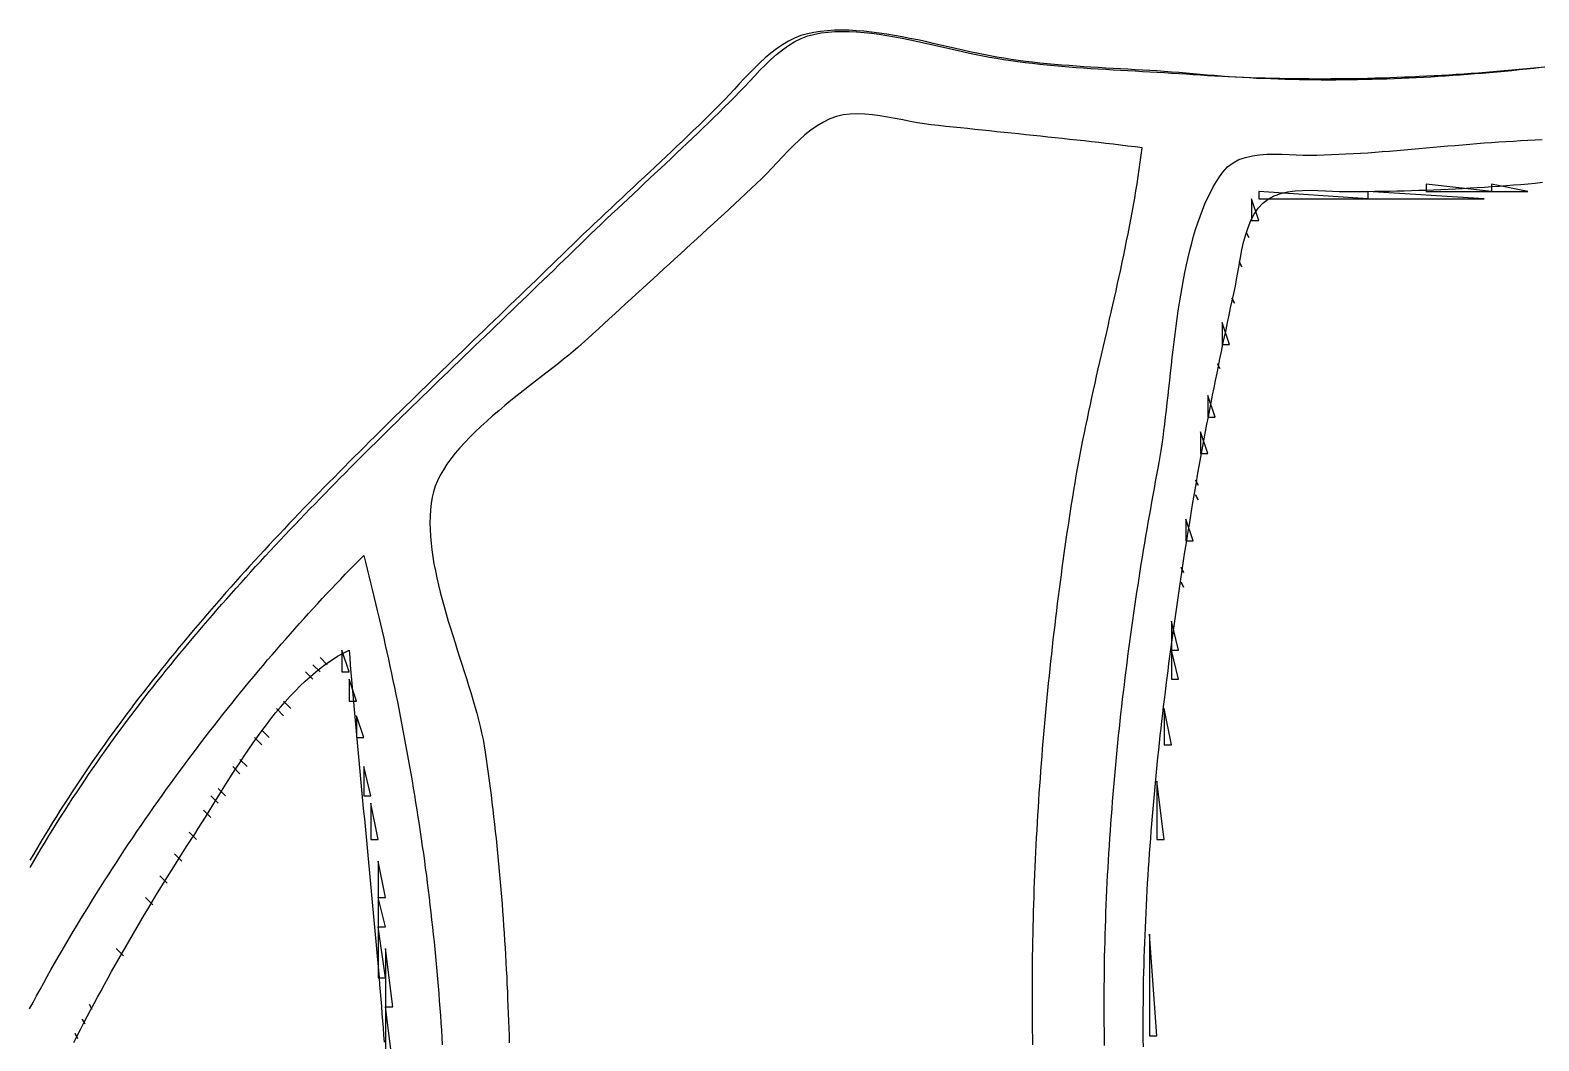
# Model space of a CAD drawing. Extents: x 0 to 2380, y 238 to 1416.
# Drawn here: x 1472.2 to 1679.6, y 391 to 529.8 of the extents above; entities that cross this region are included whole.
import ezdxf

# ---------------------------------------------------------------- set-up
doc = ezdxf.new("R2010")
doc.units = 0
doc.header["$MEASUREMENT"] = 0
for name, color, linetype in [('C107', 107, 'Continuous'), ('C18', 18, 'Continuous'), ('C197', 197, 'Continuous'), ('C247', 247, 'Continuous'), ('C250', 250, 'Continuous'), ('C251', 251, 'Continuous'), ('C252', 252, 'Continuous'), ('C253', 253, 'Continuous'), ('C254', 254, 'Continuous'), ('C39', 39, 'Continuous')]:
    doc.layers.add(name, color=color, linetype=linetype)

msp = doc.modelspace()

# ---------------------------------------------------------------- linework, layer by layer
at = {"layer": 'C107'}
msp.add_lwpolyline([(1664.07, 508.65), (1664.07, 507.65), (1673.07, 507.65), (1664.07, 508.65)], dxfattribs=at)
at = {"layer": 'C18'}
for points in [[(1625.22, 390.14), (1625.21, 391.16), (1625.2, 392.18), (1625.2, 393.2), (1625.2, 394.23), (1625.21, 395.25), (1625.22, 396.28), (1625.23, 397.3), (1625.24, 398.32), (1625.26, 399.35), (1625.29, 400.37), (1625.31, 401.4), (1625.34, 402.42), (1625.38, 403.45), (1625.41, 404.47), (1625.45, 405.5), (1625.49, 406.52), (1625.54, 407.55), (1625.59, 408.57), (1625.64, 409.59), (1625.69, 410.62), (1625.75, 411.64), (1625.81, 412.66), (1625.87, 413.68), (1625.94, 414.7), (1626.01, 415.72), (1626.08, 416.74), (1626.15, 417.76), (1626.23, 418.78), (1626.31, 419.8), (1626.39, 420.81), (1626.47, 421.83), (1626.56, 422.84), (1626.65, 423.85), (1626.74, 424.87), (1626.83, 425.88), (1626.93, 426.88), (1627.03, 427.89), (1627.13, 428.9), (1627.23, 429.9), (1627.34, 430.91), (1627.44, 431.91), (1627.55, 432.91), (1627.66, 433.91), (1627.77, 434.9), (1627.89, 435.9), (1628, 436.89), (1628.12, 437.88), (1628.24, 438.87), (1628.36, 439.86), (1628.49, 440.84), (1628.61, 441.83), (1628.74, 442.81), (1628.87, 443.79), (1629, 444.76), (1629.13, 445.74), (1629.26, 446.71), (1629.39, 447.68), (1629.53, 448.65), (1629.66, 449.61), (1629.8, 450.57), (1629.94, 451.53), (1630.08, 452.49), (1630.22, 453.44), (1630.36, 454.39), (1630.51, 455.34), (1630.65, 456.29), (1630.8, 457.23), (1630.94, 458.17), (1631.09, 459.1), (1631.24, 460.04), (1631.39, 460.97), (1631.54, 461.89), (1631.69, 462.82), (1631.84, 463.74), (1631.99, 464.65), (1632.16, 465.66), (1632.33, 466.66), (1632.5, 467.67), (1632.67, 468.67), (1632.85, 469.68), (1633.03, 470.68), (1633.21, 471.68), (1633.4, 472.69), (1633.58, 473.69), (1633.77, 474.69), (1633.96, 475.69), (1634.15, 476.69), (1634.35, 477.69), (1634.54, 478.69), (1634.74, 479.69), (1634.94, 480.69), (1635.14, 481.68), (1635.34, 482.68), (1635.54, 483.68), (1635.75, 484.68), (1635.96, 485.68), (1636.16, 486.67), (1636.37, 487.67), (1636.58, 488.67), (1636.79, 489.67), (1637, 490.66), (1637.21, 491.66), (1637.43, 492.66), (1637.64, 493.65), (1637.86, 494.65), (1638.04, 495.55), (1638.21, 496.52), (1638.38, 497.53), (1638.56, 498.57), (1638.76, 499.63), (1639, 500.69), (1639.28, 501.73), (1639.6, 502.73), (1639.99, 503.68), (1640.45, 504.56), (1641, 505.35), (1641.63, 506.05), (1642.36, 506.61), (1643.19, 507.05), (1644.09, 507.37), (1645.05, 507.59), (1646.06, 507.73), (1647.09, 507.8), (1648.14, 507.82), (1649.19, 507.8), (1650.23, 507.76), (1651.23, 507.71), (1652.18, 507.67), (1653.07, 507.65), (1654.06, 507.65), (1655.05, 507.66), (1656.04, 507.67), (1657.04, 507.68), (1658.04, 507.69), (1659.04, 507.71), (1660.05, 507.73), (1661.05, 507.76), (1662.06, 507.78), (1663.06, 507.82), (1664.07, 507.85), (1665.08, 507.89), (1666.08, 507.93), (1667.09, 507.98), (1668.1, 508.03), (1669.1, 508.08), (1670.11, 508.14), (1671.11, 508.2), (1672.11, 508.26), (1673.11, 508.33), (1674.11, 508.4), (1675.11, 508.48), (1676.1, 508.56), (1677.09, 508.64), (1678.08, 508.73), (1679.07, 508.82), (1680.07, 508.92)], [(1478.22, 390.77), (1478.68, 391.66), (1479.14, 392.55), (1479.6, 393.44), (1480.07, 394.33), (1480.54, 395.21), (1481.01, 396.1), (1481.49, 396.98), (1481.97, 397.86), (1482.45, 398.74), (1482.93, 399.62), (1483.42, 400.5), (1483.91, 401.38), (1484.41, 402.25), (1484.91, 403.13), (1485.41, 404), (1485.91, 404.87), (1486.42, 405.74), (1486.93, 406.61), (1487.44, 407.48), (1487.96, 408.34), (1488.48, 409.21), (1489, 410.07), (1489.52, 410.94), (1490.05, 411.8), (1490.58, 412.66), (1491.11, 413.52), (1491.65, 414.38), (1492.19, 415.23), (1492.73, 416.09), (1493.28, 416.94), (1493.83, 417.8), (1494.38, 418.65), (1494.85, 419.39), (1495.33, 420.15), (1495.82, 420.93), (1496.31, 421.72), (1496.82, 422.53), (1497.33, 423.35), (1497.84, 424.19), (1498.37, 425.03), (1498.9, 425.88), (1499.44, 426.74), (1499.99, 427.6), (1500.55, 428.46), (1501.12, 429.32), (1501.69, 430.19), (1502.27, 431.04), (1502.87, 431.9), (1503.47, 432.74), (1504.08, 433.58), (1504.7, 434.41), (1505.33, 435.22), (1505.97, 436.02), (1506.62, 436.8), (1507.28, 437.57), (1507.96, 438.31), (1508.64, 439.03), (1509.33, 439.73), (1510.03, 440.41), (1510.75, 441.05), (1511.47, 441.67), (1512.21, 442.25), (1512.96, 442.81), (1513.72, 443.32), (1514.49, 443.81), (1515.27, 444.25), (1516.07, 444.65), (1516.15, 443.63), (1516.23, 442.61), (1516.32, 441.59), (1516.4, 440.58), (1516.49, 439.56), (1516.58, 438.55), (1516.66, 437.54), (1516.75, 436.52), (1516.84, 435.51), (1516.93, 434.5), (1517.02, 433.5), (1517.12, 432.49), (1517.21, 431.48), (1517.3, 430.48), (1517.4, 429.47), (1517.49, 428.47), (1517.58, 427.47), (1517.68, 426.47), (1517.77, 425.47), (1517.87, 424.47), (1517.96, 423.47), (1518.06, 422.47), (1518.16, 421.47), (1518.25, 420.47), (1518.35, 419.48), (1518.44, 418.48), (1518.54, 417.49), (1518.63, 416.5), (1518.73, 415.5), (1518.82, 414.51), (1518.92, 413.52), (1519.01, 412.53), (1519.11, 411.53), (1519.2, 410.54), (1519.29, 409.55), (1519.38, 408.56), (1519.48, 407.57), (1519.57, 406.59), (1519.66, 405.6), (1519.74, 404.61), (1519.83, 403.62), (1519.92, 402.63), (1520.01, 401.65), (1520.09, 400.66), (1520.18, 399.67), (1520.26, 398.68), (1520.34, 397.7), (1520.42, 396.71), (1520.5, 395.72), (1520.58, 394.74), (1520.66, 393.75), (1520.73, 392.76), (1520.81, 391.78), (1520.88, 390.79)]]:
    msp.add_lwpolyline(points, dxfattribs=at)
at = {"layer": 'C197'}
msp.add_lwpolyline([(1630.4, 455.99), (1630.73, 455.32), (1630.4, 455.99)], dxfattribs=at)
at = {"layer": 'C247'}
msp.add_lwpolyline([(1626.07, 405.65), (1626.07, 391.65), (1627.07, 391.65), (1626.07, 405.65)], dxfattribs=at)
at = {"layer": 'C250'}
for points in [[(1472.23, 414.8), (1472.73, 415.68), (1473.24, 416.55), (1473.76, 417.42), (1474.28, 418.28), (1474.8, 419.14), (1475.33, 420), (1475.86, 420.85), (1476.4, 421.7), (1476.93, 422.54), (1477.48, 423.39), (1478.02, 424.23), (1478.58, 425.06), (1479.13, 425.89), (1479.69, 426.72), (1480.25, 427.55), (1480.81, 428.37), (1481.38, 429.19), (1481.96, 430), (1482.53, 430.82), (1483.11, 431.62), (1483.69, 432.43), (1484.28, 433.23), (1484.87, 434.03), (1485.46, 434.83), (1486.06, 435.62), (1486.65, 436.42), (1487.26, 437.2), (1487.86, 437.99), (1488.47, 438.77), (1489.08, 439.55), (1489.7, 440.33), (1490.31, 441.11), (1490.93, 441.88), (1491.56, 442.65), (1492.18, 443.42), (1492.81, 444.18), (1493.44, 444.94), (1494.08, 445.7), (1494.71, 446.46), (1495.35, 447.22), (1495.99, 447.97), (1496.64, 448.72), (1497.29, 449.47), (1497.93, 450.22), (1498.59, 450.96), (1499.24, 451.7), (1499.9, 452.44), (1500.56, 453.18), (1501.22, 453.92), (1501.88, 454.65), (1502.55, 455.39), (1503.21, 456.12), (1503.88, 456.85), (1504.55, 457.57), (1505.23, 458.3), (1505.9, 459.02), (1506.58, 459.75), (1507.26, 460.47), (1507.94, 461.19), (1508.63, 461.91), (1509.31, 462.62), (1510, 463.34), (1510.69, 464.05), (1511.38, 464.77), (1512.07, 465.48), (1512.76, 466.19), (1513.46, 466.9), (1514.15, 467.61), (1514.85, 468.31), (1515.55, 469.02), (1516.25, 469.72), (1516.95, 470.43), (1517.65, 471.13), (1518.36, 471.83), (1519.06, 472.53), (1519.77, 473.23), (1520.48, 473.93), (1521.19, 474.63), (1521.89, 475.33), (1522.61, 476.03), (1523.32, 476.73), (1524.03, 477.42), (1524.74, 478.12), (1525.46, 478.81), (1526.17, 479.51), (1526.89, 480.2), (1527.6, 480.9), (1528.32, 481.59), (1529.04, 482.29), (1529.76, 482.98), (1530.48, 483.67), (1531.2, 484.37), (1531.92, 485.06), (1532.64, 485.75), (1533.36, 486.45), (1534.08, 487.14), (1534.8, 487.83), (1535.52, 488.52), (1536.24, 489.22), (1536.96, 489.91), (1537.69, 490.61), (1538.41, 491.3), (1539.13, 491.99), (1539.85, 492.69), (1540.58, 493.38), (1541.3, 494.08), (1542.02, 494.78), (1542.74, 495.47), (1543.46, 496.17), (1544.18, 496.87), (1544.91, 497.57), (1545.63, 498.27), (1546.35, 498.97), (1547.07, 499.67), (1547.8, 500.37), (1548.52, 501.08), (1549.26, 501.78), (1549.99, 502.48), (1550.72, 503.18), (1551.46, 503.88), (1552.19, 504.57), (1552.93, 505.27), (1553.67, 505.96), (1554.41, 506.66), (1555.14, 507.35), (1555.88, 508.04), (1556.62, 508.74), (1557.36, 509.43), (1558.1, 510.12), (1558.84, 510.81), (1559.58, 511.51), (1560.31, 512.2), (1561.05, 512.9), (1561.79, 513.59), (1562.52, 514.29), (1563.26, 514.99), (1563.99, 515.69), (1564.72, 516.39), (1565.45, 517.1), (1566.18, 517.8), (1566.9, 518.51), (1567.63, 519.22), (1568.35, 519.94), (1569.07, 520.65), (1569.73, 521.33), (1570.41, 522.05), (1571.1, 522.79), (1571.81, 523.55), (1572.53, 524.31), (1573.27, 525.05), (1574.04, 525.78), (1574.82, 526.47), (1575.63, 527.12), (1576.46, 527.71), (1577.32, 528.24), (1578.2, 528.68), (1579.12, 529.04), (1580.07, 529.29), (1580.96, 529.45), (1581.88, 529.56), (1582.83, 529.63), (1583.8, 529.65), (1584.79, 529.63), (1585.8, 529.58), (1586.83, 529.5), (1587.86, 529.39), (1588.91, 529.25), (1589.97, 529.09), (1591.02, 528.91), (1592.09, 528.71), (1593.15, 528.5), (1594.21, 528.27), (1595.26, 528.04), (1596.3, 527.81), (1597.34, 527.57), (1598.36, 527.33), (1599.36, 527.1), (1600.35, 526.88), (1601.32, 526.66), (1602.26, 526.46), (1603.18, 526.28), (1604.07, 526.12), (1605.04, 525.95), (1606.02, 525.8), (1607, 525.65), (1607.98, 525.52), (1608.97, 525.39), (1609.97, 525.27), (1610.97, 525.16), (1611.97, 525.06), (1612.97, 524.97), (1613.98, 524.88), (1614.99, 524.79), (1616, 524.71), (1617.01, 524.64), (1618.02, 524.57), (1619.03, 524.5), (1620.05, 524.44), (1621.06, 524.38), (1622.07, 524.32), (1623.08, 524.27), (1624.09, 524.21), (1625.1, 524.15), (1626.1, 524.1), (1627.11, 524.04), (1628.11, 523.99), (1629.1, 523.93), (1630.09, 523.87), (1631.08, 523.81), (1632.07, 523.74), (1633.05, 523.68), (1634.03, 523.61), (1635.02, 523.56), (1636, 523.5), (1636.99, 523.45), (1637.98, 523.41), (1638.98, 523.37), (1639.97, 523.33), (1640.96, 523.29), (1641.96, 523.26), (1642.96, 523.24), (1643.96, 523.21), (1644.96, 523.19), (1645.96, 523.18), (1646.96, 523.17), (1647.97, 523.16), (1648.97, 523.15), (1649.98, 523.15), (1650.99, 523.16), (1652, 523.16), (1653.01, 523.17), (1654.02, 523.19), (1655.03, 523.2), (1656.04, 523.23), (1657.05, 523.25), (1658.07, 523.28), (1659.08, 523.31), (1660.09, 523.35), (1661.11, 523.39), (1662.12, 523.43), (1663.14, 523.48), (1664.15, 523.53), (1665.17, 523.58), (1666.19, 523.64), (1667.2, 523.7), (1668.22, 523.76), (1669.24, 523.83), (1670.25, 523.9), (1671.27, 523.98), (1672.29, 524.05), (1673.3, 524.13), (1674.32, 524.22), (1675.34, 524.31), (1676.35, 524.4), (1677.37, 524.5), (1678.38, 524.59), (1679.4, 524.7), (1680.41, 524.8)], [(1638.4, 497.99), (1638.73, 497.32), (1638.4, 497.99)], [(1636.07, 489.65), (1636.07, 486.65), (1637.07, 486.65), (1636.07, 489.65)], [(1633.07, 474.65), (1633.07, 471.65), (1634.07, 471.65), (1633.07, 474.65)], [(1632.4, 467.99), (1632.73, 467.32), (1632.4, 467.99)], [(1631.07, 462.65), (1631.07, 459.65), (1632.07, 459.65), (1631.07, 462.65)], [(1515.07, 444.65), (1515.07, 441.65), (1516.07, 441.65), (1515.07, 444.65)], [(1510.07, 441.65), (1511.07, 440.65), (1510.07, 441.65)], [(1516.07, 440.65), (1516.07, 437.65), (1517.07, 437.65), (1516.07, 440.65)], [(1517.07, 435.65), (1517.07, 432.65), (1518.07, 432.65), (1517.07, 435.65)], [(1627.07, 426.65), (1627.07, 418.65), (1628.07, 418.65), (1627.07, 426.65)], [(1497.07, 424.65), (1498.07, 423.65), (1497.07, 424.65)], [(1519.07, 423.65), (1519.07, 418.65), (1520.07, 418.65), (1519.07, 423.65)], [(1520.07, 415.65), (1520.07, 410.65), (1521.07, 410.65), (1520.07, 415.65)], [(1521.07, 403.65), (1521.07, 395.65), (1522.07, 395.65), (1521.07, 403.65)]]:
    msp.add_lwpolyline(points, dxfattribs=at)
at = {"layer": 'C251'}
for points in [[(1583.07, 517.96), (1582.14, 517.62), (1581.24, 517.19), (1580.37, 516.67), (1579.53, 516.08), (1578.71, 515.43), (1577.91, 514.73), (1577.13, 513.99), (1576.37, 513.22), (1575.63, 512.44), (1574.89, 511.66), (1574.18, 510.88), (1573.47, 510.13), (1572.76, 509.41), (1572.07, 508.74), (1571.32, 508.05), (1570.58, 507.36), (1569.83, 506.66), (1569.08, 505.97), (1568.34, 505.28), (1567.59, 504.59), (1566.84, 503.9), (1566.09, 503.22), (1565.34, 502.53), (1564.59, 501.84), (1563.84, 501.15), (1563.09, 500.47), (1562.34, 499.78), (1561.59, 499.09), (1560.84, 498.41), (1560.09, 497.72), (1559.33, 497.03), (1558.58, 496.35), (1557.83, 495.66), (1557.08, 494.98), (1556.33, 494.29), (1555.57, 493.61), (1554.82, 492.92), (1554.07, 492.23), (1553.32, 491.55), (1552.57, 490.86), (1551.82, 490.18), (1551.07, 489.49), (1550.32, 488.8), (1549.57, 488.11), (1548.82, 487.43), (1548.07, 486.74), (1547.5, 486.23), (1546.9, 485.71), (1546.24, 485.17), (1545.55, 484.61), (1544.83, 484.04), (1544.08, 483.44), (1543.3, 482.84), (1542.5, 482.22), (1541.68, 481.59), (1540.84, 480.94), (1540, 480.28), (1539.15, 479.61), (1538.3, 478.93), (1537.46, 478.24), (1536.62, 477.54), (1535.79, 476.83), (1534.98, 476.11), (1534.18, 475.39), (1533.41, 474.66), (1532.67, 473.92), (1531.96, 473.18), (1531.28, 472.44), (1530.65, 471.69), (1530.05, 470.93), (1529.51, 470.18), (1529.02, 469.42), (1528.58, 468.67), (1528.2, 467.91), (1527.89, 467.16), (1527.65, 466.4), (1527.48, 465.65), (1527.34, 464.79), (1527.25, 463.92), (1527.2, 463.04), (1527.18, 462.14), (1527.2, 461.23), (1527.25, 460.3), (1527.33, 459.37), (1527.44, 458.43), (1527.57, 457.48), (1527.73, 456.52), (1527.92, 455.55), (1528.12, 454.57), (1528.34, 453.6), (1528.59, 452.61), (1528.84, 451.62), (1529.12, 450.63), (1529.4, 449.64), (1529.69, 448.65), (1529.99, 447.65), (1530.3, 446.66), (1530.62, 445.67), (1530.93, 444.68), (1531.25, 443.69), (1531.57, 442.71), (1531.88, 441.73), (1532.19, 440.75), (1532.49, 439.79), (1532.79, 438.83), (1533.07, 437.88), (1533.35, 436.93), (1533.6, 436), (1533.85, 435.08), (1534.07, 434.17), (1534.28, 433.27), (1534.47, 432.38), (1534.63, 431.51), (1534.77, 430.65), (1534.91, 429.67), (1535.05, 428.68), (1535.19, 427.69), (1535.32, 426.7), (1535.45, 425.71), (1535.58, 424.72), (1535.7, 423.73), (1535.82, 422.74), (1535.93, 421.74), (1536.05, 420.75), (1536.16, 419.76), (1536.26, 418.76), (1536.37, 417.77), (1536.47, 416.77), (1536.56, 415.77), (1536.66, 414.78), (1536.75, 413.78), (1536.83, 412.78), (1536.92, 411.78), (1537, 410.78), (1537.08, 409.78), (1537.16, 408.78), (1537.23, 407.78), (1537.3, 406.78), (1537.37, 405.78), (1537.43, 404.78), (1537.49, 403.78), (1537.55, 402.78), (1537.61, 401.77), (1537.66, 400.77), (1537.72, 399.77), (1537.76, 398.76), (1537.81, 397.76), (1537.85, 396.76), (1537.9, 395.75), (1537.94, 394.75), (1537.97, 393.74), (1538.01, 392.74), (1538.04, 391.73), (1538.07, 390.73)], [(1596.07, 516.82), (1595.14, 516.94), (1594.17, 517.1), (1593.18, 517.29), (1592.16, 517.49), (1591.12, 517.7), (1590.07, 517.89), (1589.02, 518.07), (1587.98, 518.21), (1586.94, 518.3), (1585.93, 518.33), (1584.94, 518.3), (1583.98, 518.18), (1583.07, 517.96)], [(1625.07, 513.65), (1624.07, 513.78), (1623.07, 513.9), (1622.08, 514.02), (1621.08, 514.14), (1620.08, 514.26), (1619.08, 514.37), (1618.08, 514.49), (1617.08, 514.6), (1616.08, 514.71), (1615.08, 514.82), (1614.08, 514.93), (1613.08, 515.04), (1612.08, 515.14), (1611.08, 515.25), (1610.08, 515.35), (1609.08, 515.46), (1608.08, 515.56), (1607.08, 515.67), (1606.08, 515.77), (1605.07, 515.87), (1604.07, 515.98), (1603.07, 516.08), (1602.07, 516.19), (1601.07, 516.29), (1600.07, 516.39), (1599.07, 516.5), (1598.07, 516.6), (1597.07, 516.71), (1596.07, 516.82)], [(1610.03, 390.41), (1610.02, 391.43), (1610, 392.45), (1609.99, 393.46), (1609.98, 394.48), (1609.97, 395.5), (1609.97, 396.51), (1609.97, 397.53), (1609.97, 398.55), (1609.97, 399.57), (1609.98, 400.59), (1609.99, 401.61), (1610, 402.63), (1610.02, 403.65), (1610.04, 404.67), (1610.06, 405.68), (1610.08, 406.7), (1610.11, 407.72), (1610.13, 408.74), (1610.16, 409.76), (1610.2, 410.78), (1610.23, 411.8), (1610.27, 412.82), (1610.31, 413.84), (1610.35, 414.86), (1610.4, 415.87), (1610.45, 416.89), (1610.5, 417.91), (1610.55, 418.93), (1610.61, 419.94), (1610.66, 420.96), (1610.72, 421.97), (1610.79, 422.99), (1610.85, 424), (1610.92, 425.02), (1610.99, 426.03), (1611.06, 427.04), (1611.13, 428.06), (1611.21, 429.07), (1611.29, 430.08), (1611.37, 431.09), (1611.45, 432.1), (1611.54, 433.1), (1611.63, 434.11), (1611.72, 435.12), (1611.81, 436.12), (1611.9, 437.13), (1612, 438.13), (1612.1, 439.13), (1612.2, 440.13), (1612.3, 441.13), (1612.4, 442.13), (1612.51, 443.13), (1612.62, 444.12), (1612.73, 445.12), (1612.84, 446.11), (1612.96, 447.1), (1613.08, 448.09), (1613.19, 449.08), (1613.32, 450.07), (1613.44, 451.06), (1613.56, 452.04), (1613.69, 453.03), (1613.82, 454.01), (1613.95, 454.99), (1614.08, 455.97), (1614.22, 456.94), (1614.35, 457.92), (1614.49, 458.89), (1614.63, 459.86), (1614.77, 460.83), (1614.92, 461.8), (1615.06, 462.77), (1615.21, 463.73), (1615.36, 464.69), (1615.51, 465.65), (1615.66, 466.64), (1615.83, 467.62), (1616, 468.6), (1616.17, 469.59), (1616.35, 470.57), (1616.54, 471.55), (1616.73, 472.53), (1616.92, 473.51), (1617.12, 474.49), (1617.32, 475.47), (1617.52, 476.45), (1617.73, 477.42), (1617.94, 478.4), (1618.15, 479.38), (1618.37, 480.36), (1618.59, 481.33), (1618.8, 482.31), (1619.02, 483.29), (1619.24, 484.26), (1619.47, 485.24), (1619.69, 486.21), (1619.91, 487.19), (1620.14, 488.17), (1620.36, 489.14), (1620.58, 490.12), (1620.8, 491.09), (1621.02, 492.07), (1621.24, 493.05), (1621.46, 494.02), (1621.68, 495), (1621.89, 495.98), (1622.1, 496.95), (1622.31, 497.93), (1622.52, 498.91), (1622.72, 499.89), (1622.92, 500.87), (1623.11, 501.85), (1623.3, 502.83), (1623.49, 503.81), (1623.67, 504.79), (1623.85, 505.77), (1624.03, 506.75), (1624.19, 507.74), (1624.35, 508.72), (1624.51, 509.7), (1624.66, 510.69), (1624.8, 511.68), (1624.94, 512.66), (1625.07, 513.65)], [(1640.07, 506.65), (1640.07, 503.65), (1641.07, 503.65), (1640.07, 506.65)], [(1641.07, 507.65), (1641.07, 506.65), (1656.07, 506.65), (1641.07, 507.65)], [(1639.4, 501.99), (1639.73, 501.32), (1639.4, 501.99)], [(1637.4, 492.99), (1637.73, 492.32), (1637.4, 492.99)], [(1635.4, 483.99), (1635.73, 483.32), (1635.4, 483.99)], [(1634.07, 479.65), (1634.07, 476.65), (1635.07, 476.65), (1634.07, 479.65)], [(1630.4, 453.99), (1630.73, 453.32), (1630.4, 453.99)], [(1629.07, 448.65), (1629.07, 444.65), (1630.07, 444.65), (1629.07, 448.65)], [(1511.07, 442.65), (1512.07, 441.65), (1511.07, 442.65)], [(1512.07, 443.65), (1513.07, 442.65), (1512.07, 443.65)], [(1506.07, 436.65), (1507.07, 435.65), (1506.07, 436.65)], [(1503.07, 432.65), (1504.07, 431.65), (1503.07, 432.65)], [(1500.07, 428.65), (1501.07, 427.65), (1500.07, 428.65)], [(1494.07, 419.65), (1495.07, 418.65), (1494.07, 419.65)], [(1492.07, 416.65), (1493.07, 415.65), (1492.07, 416.65)], [(1490.07, 413.65), (1491.07, 412.65), (1490.07, 413.65)], [(1488.07, 410.65), (1489.07, 409.65), (1488.07, 410.65)], [(1484.07, 403.65), (1485.07, 402.65), (1484.07, 403.65)]]:
    msp.add_lwpolyline(points, dxfattribs=at)
at = {"layer": 'C252'}
for points in [[(1632.4, 465.99), (1632.73, 465.32), (1632.4, 465.99)], [(1507.07, 437.65), (1508.07, 436.65), (1507.07, 437.65)], [(1628.07, 436.65), (1628.07, 431.65), (1629.07, 431.65), (1628.07, 436.65)], [(1504.07, 433.65), (1505.07, 432.65), (1504.07, 433.65)], [(1501.07, 429.65), (1502.07, 428.65), (1501.07, 429.65)], [(1518.07, 428.65), (1518.07, 424.65), (1519.07, 424.65), (1518.07, 428.65)], [(1498.07, 425.65), (1499.07, 424.65), (1498.07, 425.65)], [(1496.07, 422.65), (1497.07, 421.65), (1496.07, 422.65)], [(1520.07, 410.65), (1520.07, 406.65), (1521.07, 406.65), (1520.07, 410.65)], [(1521.07, 395.65), (1521.07, 387.65), (1522.07, 387.65), (1521.07, 395.65)]]:
    msp.add_lwpolyline(points, dxfattribs=at)
at = {"layer": 'C253'}
for points in [[(1673.07, 508.65), (1673.07, 507.65), (1678.07, 507.65), (1673.07, 508.65)], [(1629.07, 444.65), (1629.07, 440.65), (1630.07, 440.65), (1629.07, 444.65)], [(1479.4, 393.98), (1479.73, 393.32), (1479.4, 393.98)], [(1480.4, 395.98), (1480.73, 395.32), (1480.4, 395.98)], [(1478.4, 391.98), (1478.73, 391.32), (1478.4, 391.98)]]:
    msp.add_lwpolyline(points, dxfattribs=at)
at = {"layer": 'C254'}
for points in [[(1656.07, 507.65), (1656.07, 506.65), (1672.07, 506.65), (1656.07, 507.65)], [(1520.07, 406.65), (1520.07, 399.65), (1521.07, 399.65), (1520.07, 406.65)]]:
    msp.add_lwpolyline(points, dxfattribs=at)
at = {"layer": 'C39'}
for points in [[(1679.87, 524.68), (1678.87, 524.57), (1677.86, 524.46), (1676.85, 524.36), (1675.84, 524.25), (1674.83, 524.16), (1673.82, 524.06), (1672.81, 523.97), (1671.8, 523.88), (1670.79, 523.8), (1669.78, 523.72), (1668.77, 523.65), (1667.76, 523.57), (1666.74, 523.51), (1665.73, 523.44), (1664.73, 523.38), (1663.72, 523.33), (1662.71, 523.27), (1661.7, 523.22), (1660.69, 523.18), (1659.68, 523.14), (1658.68, 523.1), (1657.67, 523.07), (1656.67, 523.05), (1655.66, 523.02), (1654.66, 523), (1653.66, 522.99), (1652.66, 522.98), (1651.66, 522.97), (1650.66, 522.97), (1649.67, 522.97), (1648.67, 522.98), (1647.68, 522.99), (1646.69, 523.01), (1645.7, 523.03), (1644.71, 523.05), (1643.73, 523.09), (1642.74, 523.12), (1641.76, 523.16), (1640.78, 523.2), (1639.8, 523.25), (1638.83, 523.31), (1637.85, 523.37), (1636.88, 523.43), (1635.91, 523.5), (1634.95, 523.57), (1633.99, 523.65), (1633.03, 523.73), (1632.07, 523.82), (1631.08, 523.91), (1630.09, 523.99), (1629.09, 524.07), (1628.09, 524.14), (1627.09, 524.21), (1626.09, 524.27), (1625.08, 524.34), (1624.08, 524.39), (1623.07, 524.45), (1622.06, 524.51), (1621.05, 524.56), (1620.04, 524.62), (1619.03, 524.68), (1618.02, 524.74), (1617.02, 524.8), (1616.01, 524.87), (1615, 524.95), (1614, 525.02), (1612.99, 525.11), (1611.99, 525.2), (1610.99, 525.3), (1610, 525.41), (1609, 525.53), (1608.01, 525.66), (1607.03, 525.8), (1606.05, 525.95), (1605.07, 526.12), (1604.18, 526.28), (1603.27, 526.46), (1602.34, 526.65), (1601.38, 526.86), (1600.4, 527.08), (1599.4, 527.31), (1598.38, 527.54), (1597.35, 527.78), (1596.31, 528.01), (1595.26, 528.25), (1594.21, 528.47), (1593.14, 528.69), (1592.08, 528.89), (1591.01, 529.09), (1589.95, 529.26), (1588.89, 529.42), (1587.84, 529.55), (1586.8, 529.66), (1585.77, 529.74), (1584.75, 529.8), (1583.75, 529.82), (1582.77, 529.8), (1581.81, 529.75), (1580.87, 529.65), (1579.95, 529.51), (1579.07, 529.33), (1578.16, 529.07), (1577.29, 528.72), (1576.44, 528.29), (1575.61, 527.8), (1574.8, 527.25), (1574.02, 526.65), (1573.25, 526), (1572.51, 525.32), (1571.78, 524.62), (1571.07, 523.9), (1570.37, 523.16), (1569.69, 522.43), (1569.01, 521.7), (1568.36, 520.99), (1567.71, 520.31), (1567.07, 519.65), (1566.33, 518.92), (1565.59, 518.19), (1564.85, 517.47), (1564.11, 516.74), (1563.37, 516.02), (1562.62, 515.31), (1561.87, 514.59), (1561.12, 513.88), (1560.37, 513.16), (1559.62, 512.45), (1558.86, 511.74), (1558.11, 511.04), (1557.35, 510.33), (1556.6, 509.62), (1555.84, 508.92), (1555.09, 508.21), (1554.33, 507.5), (1553.57, 506.8), (1552.82, 506.09), (1552.06, 505.38), (1551.31, 504.67), (1550.56, 503.96), (1549.8, 503.25), (1549.05, 502.54), (1548.3, 501.82), (1547.56, 501.11), (1546.81, 500.39), (1546.07, 499.67), (1545.35, 498.97), (1544.63, 498.27), (1543.91, 497.57), (1543.19, 496.88), (1542.47, 496.18), (1541.76, 495.48), (1541.04, 494.79), (1540.32, 494.1), (1539.6, 493.4), (1538.88, 492.71), (1538.16, 492.02), (1537.44, 491.32), (1536.72, 490.63), (1536, 489.94), (1535.28, 489.25), (1534.56, 488.56), (1533.84, 487.86), (1533.12, 487.17), (1532.41, 486.48), (1531.69, 485.79), (1530.97, 485.1), (1530.25, 484.41), (1529.54, 483.72), (1528.82, 483.03), (1528.11, 482.33), (1527.39, 481.64), (1526.68, 480.95), (1525.96, 480.26), (1525.25, 479.56), (1524.54, 478.87), (1523.83, 478.18), (1523.12, 477.48), (1522.41, 476.79), (1521.7, 476.09), (1521, 475.4), (1520.29, 474.7), (1519.58, 474), (1518.88, 473.3), (1518.18, 472.6), (1517.48, 471.91), (1516.78, 471.2), (1516.08, 470.5), (1515.38, 469.8), (1514.68, 469.1), (1513.99, 468.39), (1513.29, 467.69), (1512.6, 466.98), (1511.91, 466.27), (1511.22, 465.56), (1510.54, 464.85), (1509.85, 464.14), (1509.17, 463.43), (1508.48, 462.71), (1507.8, 462), (1507.12, 461.28), (1506.45, 460.56), (1505.77, 459.84), (1505.1, 459.12), (1504.43, 458.4), (1503.76, 457.67), (1503.09, 456.95), (1502.43, 456.22), (1501.76, 455.49), (1501.1, 454.76), (1500.44, 454.02), (1499.79, 453.29), (1499.13, 452.55), (1498.48, 451.81), (1497.83, 451.07), (1497.19, 450.32), (1496.54, 449.58), (1495.9, 448.83), (1495.26, 448.08), (1494.62, 447.33), (1493.99, 446.57), (1493.36, 445.81), (1492.73, 445.05), (1492.1, 444.29), (1491.48, 443.53), (1490.86, 442.76), (1490.24, 441.99), (1489.62, 441.22), (1489.01, 440.45), (1488.4, 439.67), (1487.8, 438.89), (1487.19, 438.11), (1486.59, 437.32), (1486, 436.53), (1485.4, 435.74), (1484.81, 434.95), (1484.23, 434.15), (1483.64, 433.35), (1483.06, 432.55), (1482.48, 431.74), (1481.91, 430.93), (1481.34, 430.12), (1480.77, 429.3), (1480.21, 428.48), (1479.65, 427.66), (1479.09, 426.83), (1478.54, 426.01), (1477.99, 425.17), (1477.45, 424.34), (1476.91, 423.5), (1476.37, 422.65), (1475.84, 421.81), (1475.31, 420.96), (1474.78, 420.1), (1474.26, 419.25), (1473.74, 418.39), (1473.23, 417.52), (1472.72, 416.65), (1472.21, 415.78)], [(1636.16, 510.33), (1636.8, 511.04), (1637.54, 511.6), (1638.36, 512.03), (1639.25, 512.35), (1640.2, 512.57), (1641.18, 512.71), (1642.19, 512.78), (1643.22, 512.8), (1644.24, 512.78), (1645.25, 512.74), (1646.24, 512.7), (1647.18, 512.66), (1648.07, 512.66), (1649.06, 512.67), (1650.06, 512.7), (1651.06, 512.73), (1652.06, 512.77), (1653.06, 512.82), (1654.06, 512.87), (1655.06, 512.93), (1656.06, 512.99), (1657.06, 513.06), (1658.06, 513.14), (1659.06, 513.22), (1660.06, 513.3), (1661.06, 513.38), (1662.06, 513.47), (1663.06, 513.55), (1664.06, 513.64), (1665.07, 513.73), (1666.07, 513.82), (1667.07, 513.91), (1668.07, 513.99), (1669.07, 514.08), (1670.07, 514.16), (1671.07, 514.24), (1672.07, 514.32), (1673.07, 514.4), (1674.07, 514.47), (1675.07, 514.53), (1676.07, 514.59), (1677.07, 514.64), (1678.07, 514.69), (1679.05, 514.74), (1680.03, 514.79)], [(1619.89, 390.33), (1619.87, 391.35), (1619.86, 392.36), (1619.85, 393.38), (1619.84, 394.39), (1619.84, 395.41), (1619.84, 396.43), (1619.84, 397.45), (1619.85, 398.46), (1619.86, 399.48), (1619.87, 400.5), (1619.88, 401.52), (1619.9, 402.54), (1619.92, 403.56), (1619.95, 404.57), (1619.98, 405.59), (1620.01, 406.61), (1620.04, 407.63), (1620.08, 408.65), (1620.12, 409.66), (1620.17, 410.68), (1620.21, 411.7), (1620.26, 412.72), (1620.31, 413.73), (1620.37, 414.75), (1620.43, 415.76), (1620.49, 416.78), (1620.55, 417.79), (1620.62, 418.81), (1620.69, 419.82), (1620.76, 420.83), (1620.83, 421.85), (1620.91, 422.86), (1620.99, 423.87), (1621.07, 424.88), (1621.16, 425.88), (1621.24, 426.89), (1621.33, 427.9), (1621.43, 428.9), (1621.52, 429.91), (1621.62, 430.91), (1621.72, 431.91), (1621.82, 432.92), (1621.93, 433.91), (1622.04, 434.91), (1622.14, 435.91), (1622.26, 436.91), (1622.37, 437.9), (1622.49, 438.89), (1622.61, 439.89), (1622.73, 440.88), (1622.85, 441.86), (1622.98, 442.85), (1623.1, 443.84), (1623.23, 444.82), (1623.36, 445.8), (1623.5, 446.78), (1623.63, 447.76), (1623.77, 448.73), (1623.91, 449.71), (1624.05, 450.68), (1624.2, 451.65), (1624.34, 452.62), (1624.49, 453.59), (1624.64, 454.55), (1624.79, 455.51), (1624.94, 456.47), (1625.1, 457.43), (1625.26, 458.38), (1625.41, 459.34), (1625.57, 460.29), (1625.74, 461.24), (1625.9, 462.18), (1626.06, 463.12), (1626.23, 464.06), (1626.4, 465), (1626.57, 465.94), (1626.74, 466.87), (1626.91, 467.8), (1627.09, 468.73), (1627.26, 469.65), (1627.41, 470.43), (1627.54, 471.25), (1627.68, 472.09), (1627.8, 472.95), (1627.93, 473.85), (1628.04, 474.76), (1628.16, 475.7), (1628.28, 476.66), (1628.39, 477.63), (1628.5, 478.63), (1628.61, 479.64), (1628.72, 480.66), (1628.84, 481.69), (1628.95, 482.74), (1629.07, 483.79), (1629.19, 484.85), (1629.32, 485.92), (1629.45, 486.99), (1629.58, 488.07), (1629.72, 489.14), (1629.87, 490.21), (1630.02, 491.28), (1630.19, 492.35), (1630.36, 493.41), (1630.54, 494.47), (1630.73, 495.51), (1630.93, 496.54), (1631.14, 497.57), (1631.37, 498.57), (1631.61, 499.57), (1631.86, 500.54), (1632.12, 501.5), (1632.4, 502.44), (1632.7, 503.35), (1633.01, 504.24), (1633.34, 505.11), (1633.68, 505.95), (1634.04, 506.76), (1634.43, 507.54), (1634.83, 508.29), (1635.25, 509.01), (1635.69, 509.69), (1636.16, 510.33)], [(1472.15, 395.36), (1472.63, 396.26), (1473.12, 397.15), (1473.61, 398.05), (1474.1, 398.94), (1474.59, 399.83), (1475.09, 400.72), (1475.6, 401.61), (1476.1, 402.49), (1476.61, 403.38), (1477.13, 404.26), (1477.64, 405.14), (1478.16, 406.01), (1478.69, 406.89), (1479.21, 407.76), (1479.74, 408.63), (1480.28, 409.5), (1480.81, 410.36), (1481.35, 411.23), (1481.9, 412.09), (1482.44, 412.94), (1482.99, 413.8), (1483.54, 414.65), (1484.09, 415.5), (1484.65, 416.35), (1485.21, 417.2), (1485.77, 418.04), (1486.34, 418.88), (1486.9, 419.72), (1487.47, 420.55), (1488.05, 421.38), (1488.62, 422.21), (1489.2, 423.03), (1489.78, 423.86), (1490.36, 424.68), (1490.94, 425.49), (1491.53, 426.3), (1492.12, 427.11), (1492.71, 427.92), (1493.3, 428.72), (1493.89, 429.52), (1494.49, 430.32), (1495.09, 431.11), (1495.69, 431.9), (1496.29, 432.69), (1496.89, 433.47), (1497.5, 434.25), (1498.1, 435.02), (1498.71, 435.79), (1499.32, 436.56), (1499.93, 437.33), (1500.54, 438.09), (1501.16, 438.84), (1501.77, 439.59), (1502.39, 440.34), (1503.01, 441.09), (1503.63, 441.83), (1504.25, 442.56), (1504.87, 443.3), (1505.49, 444.02), (1506.11, 444.75), (1506.74, 445.47), (1507.36, 446.18), (1507.99, 446.9), (1508.61, 447.6), (1509.24, 448.3), (1509.87, 449), (1510.5, 449.7), (1511.13, 450.38), (1511.75, 451.07), (1512.38, 451.75), (1513.02, 452.42), (1513.65, 453.09), (1514.28, 453.76), (1514.91, 454.42), (1515.54, 455.08), (1516.17, 455.73), (1516.8, 456.37), (1517.44, 457.02), (1518.07, 457.65), (1518.31, 456.72), (1518.55, 455.78), (1518.78, 454.84), (1519.02, 453.9), (1519.25, 452.96), (1519.48, 452.01), (1519.71, 451.06), (1519.94, 450.11), (1520.17, 449.16), (1520.39, 448.21), (1520.61, 447.25), (1520.83, 446.29), (1521.04, 445.33), (1521.26, 444.36), (1521.47, 443.4), (1521.68, 442.43), (1521.89, 441.46), (1522.09, 440.49), (1522.3, 439.51), (1522.5, 438.54), (1522.7, 437.56), (1522.89, 436.58), (1523.09, 435.6), (1523.28, 434.62), (1523.46, 433.63), (1523.65, 432.65), (1523.83, 431.66), (1524.02, 430.67), (1524.19, 429.68), (1524.37, 428.69), (1524.54, 427.7), (1524.71, 426.7), (1524.88, 425.71), (1525.05, 424.71), (1525.21, 423.71), (1525.37, 422.71), (1525.52, 421.71), (1525.68, 420.71), (1525.83, 419.71), (1525.98, 418.71), (1526.12, 417.7), (1526.27, 416.7), (1526.41, 415.69), (1526.54, 414.69), (1526.68, 413.68), (1526.81, 412.67), (1526.93, 411.66), (1527.06, 410.65), (1527.18, 409.64), (1527.3, 408.63), (1527.41, 407.62), (1527.52, 406.61), (1527.63, 405.6), (1527.74, 404.59), (1527.84, 403.58), (1527.94, 402.56), (1528.03, 401.55), (1528.13, 400.54), (1528.21, 399.52), (1528.3, 398.51), (1528.38, 397.5), (1528.46, 396.48), (1528.54, 395.47), (1528.61, 394.46), (1528.67, 393.45), (1528.74, 392.43), (1528.8, 391.42), (1528.86, 390.41)]]:
    msp.add_lwpolyline(points, dxfattribs=at)

doc.saveas('drawing.dxf')
